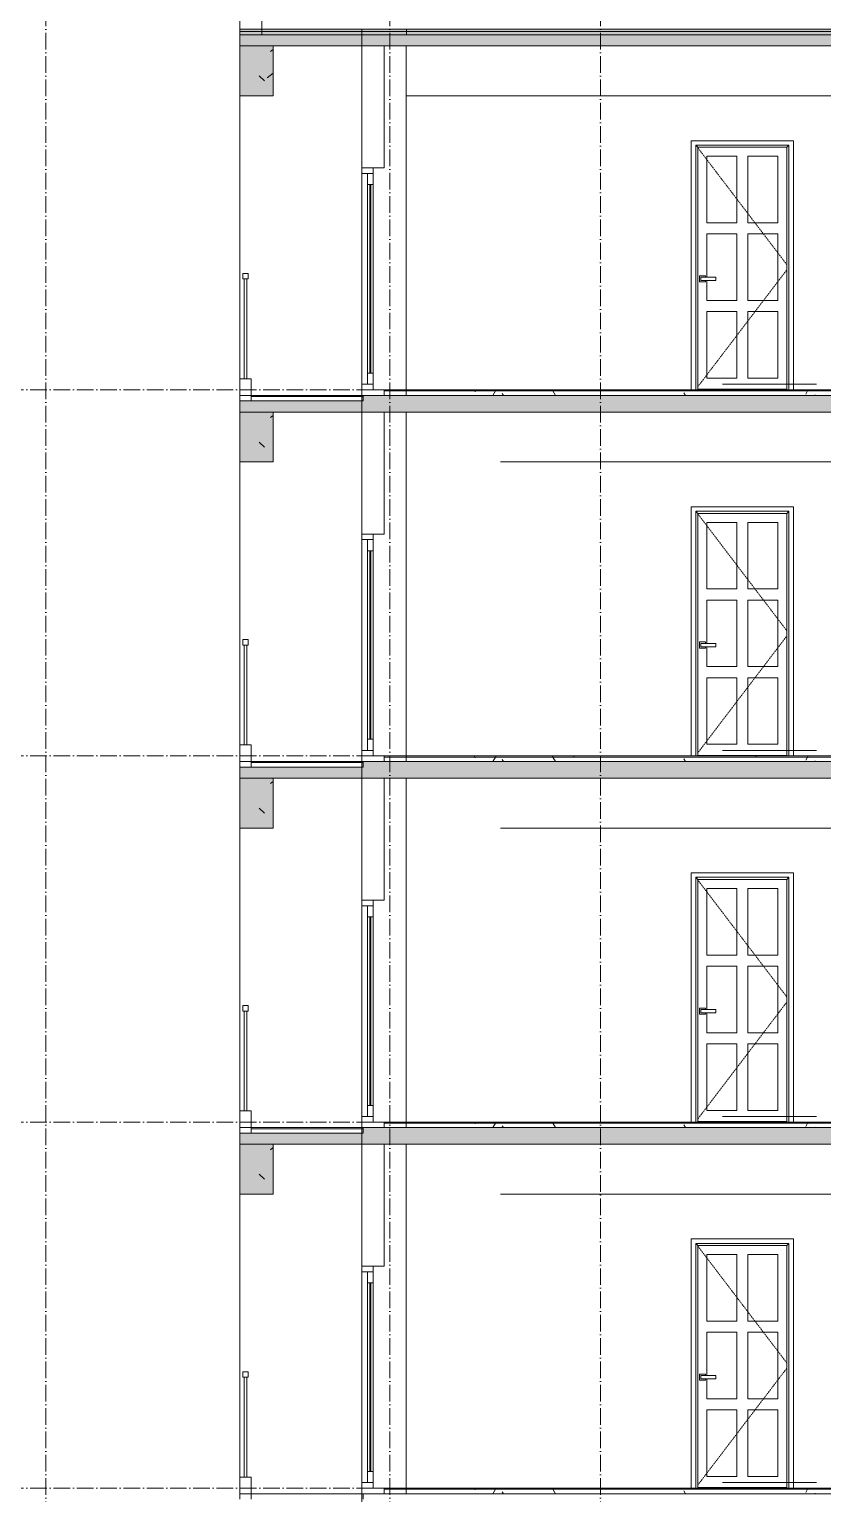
# Model space of a CAD drawing. Header units: millimetres. Extents: x -7075 to 54747, y -13937 to 93540.
# Drawn here: x 21700 to 28855, y 68050 to 81250 of the extents above; entities that cross this region are included whole.
import ezdxf

# ---------------------------------------------------------------- set-up
doc = ezdxf.new("R2010")
doc.units = ezdxf.units.MM
doc.linetypes.add('Dash 1_16_', pattern=[3.175, 1.5875, -1.5875])
doc.linetypes.add('Grid Line', pattern=[4.2, 3, -0.6, 0, -0.6])
for name, color, linetype, lineweight in [('A-DOOR', 31, 'Continuous', 5), ('A-FLOR-HRAL', 41, 'Continuous', 5), ('A-FLOR-MCUT', 3, 'Continuous', 9), ('CUA', 31, 'Continuous', 9), ('NET CAT', 3, 'Continuous', 5), ('NET CATConcrete', 3, 'Continuous', 5), ('NET THAY 1', 41, 'Continuous', 5), ('NET THAY 2', 55, 'Continuous', 5), ('NET-CAT', 3, 'Continuous', 15), ('NET-THAY', 2, 'Continuous', 9), ('THIET BI', 44, 'Continuous', 5), ('TRUC', 225, 'Continuous', 5)]:
    doc.layers.add(name, color=color, linetype=linetype, lineweight=lineweight)
pattern_1 = [(0, (19236.3, 86000), (812.8, 203.2), [67.056, -542.544, 67.056, -542.544, -3251.2]), (0, (19236.3, 86000), (812.8, 203.2), [-1219.2, 67.056, -1152.144, 67.056, -542.544, -1422.4]), (0, (19236.3, 86000), (812.8, 203.2), [-3048, 67.056, -339.344, 67.056, -948.944]), (120, (19541.1, 86101.6), (-582.3764, 602.3054), [67.056, -542.544, 67.056, -3793.744]), (120, (19541.1, 86101.6), (-582.3764, 602.3054), [-676.656, -542.544, 67.056, -1152.144, -2032]), (120, (19541.1, 86101.6), (-582.3764, 602.3054), [-2438.4, 67.056, -542.544, 67.056, -1355.344]), (120, (19541.1, 86101.6), (-582.3764, 602.3054), [-3115.056, -339.344, 67.056, -948.944]), (240, (19642.7, 86508), (-230.4236, -805.5054), [67.056, -542.544, 67.056, -3793.744]), (240, (19642.7, 86508), (-230.4236, -805.5054), [-676.656, -542.544, 67.056, -1152.144, -2032]), (240, (19642.7, 86508), (-230.4236, -805.5054), [-2438.4, 67.056, -542.544, 67.056, -1355.344]), (240, (19642.7, 86508), (-230.4236, -805.5054), [-3115.056, -339.344, 67.056, -948.944])]
pattern_2 = [(0, (19236.3, 89300), (812.8, 203.2), [67.056, -542.544, 67.056, -542.544, -3251.2]), (0, (19236.3, 89300), (812.8, 203.2), [-1219.2, 67.056, -1152.144, 67.056, -542.544, -1422.4]), (0, (19236.3, 89300), (812.8, 203.2), [-3048, 67.056, -339.344, 67.056, -948.944]), (120, (19541.1, 89401.6), (-582.3764, 602.3054), [67.056, -542.544, 67.056, -3793.744]), (120, (19541.1, 89401.6), (-582.3764, 602.3054), [-676.656, -542.544, 67.056, -1152.144, -2032]), (120, (19541.1, 89401.6), (-582.3764, 602.3054), [-2438.4, 67.056, -542.544, 67.056, -1355.344]), (120, (19541.1, 89401.6), (-582.3764, 602.3054), [-3115.056, -339.344, 67.056, -948.944]), (240, (19642.7, 89808), (-230.4236, -805.5054), [67.056, -542.544, 67.056, -3793.744]), (240, (19642.7, 89808), (-230.4236, -805.5054), [-676.656, -542.544, 67.056, -1152.144, -2032]), (240, (19642.7, 89808), (-230.4236, -805.5054), [-2438.4, 67.056, -542.544, 67.056, -1355.344]), (240, (19642.7, 89808), (-230.4236, -805.5054), [-3115.056, -339.344, 67.056, -948.944])]
pattern_3 = [(0, (19236.3, 92600), (812.8, 203.2), [67.056, -542.544, 67.056, -542.544, -3251.2]), (0, (19236.3, 92600), (812.8, 203.2), [-1219.2, 67.056, -1152.144, 67.056, -542.544, -1422.4]), (0, (19236.3, 92600), (812.8, 203.2), [-3048, 67.056, -339.344, 67.056, -948.944]), (120, (19541.1, 92701.6), (-582.3764, 602.3054), [67.056, -542.544, 67.056, -3793.744]), (120, (19541.1, 92701.6), (-582.3764, 602.3054), [-676.656, -542.544, 67.056, -1152.144, -2032]), (120, (19541.1, 92701.6), (-582.3764, 602.3054), [-2438.4, 67.056, -542.544, 67.056, -1355.344]), (120, (19541.1, 92701.6), (-582.3764, 602.3054), [-3115.056, -339.344, 67.056, -948.944]), (240, (19642.7, 93108), (-230.4236, -805.5054), [67.056, -542.544, 67.056, -3793.744]), (240, (19642.7, 93108), (-230.4236, -805.5054), [-676.656, -542.544, 67.056, -1152.144, -2032]), (240, (19642.7, 93108), (-230.4236, -805.5054), [-2438.4, 67.056, -542.544, 67.056, -1355.344]), (240, (19642.7, 93108), (-230.4236, -805.5054), [-3115.056, -339.344, 67.056, -948.944])]
pattern_4 = [(0, (19236.3, 95900), (812.8, 203.2), [67.056, -542.544, 67.056, -542.544, -3251.2]), (0, (19236.3, 95900), (812.8, 203.2), [-1219.2, 67.056, -1152.144, 67.056, -542.544, -1422.4]), (0, (19236.3, 95900), (812.8, 203.2), [-3048, 67.056, -339.344, 67.056, -948.944]), (120, (19541.1, 96001.6), (-582.3764, 602.3054), [67.056, -542.544, 67.056, -3793.744]), (120, (19541.1, 96001.6), (-582.3764, 602.3054), [-676.656, -542.544, 67.056, -1152.144, -2032]), (120, (19541.1, 96001.6), (-582.3764, 602.3054), [-2438.4, 67.056, -542.544, 67.056, -1355.344]), (120, (19541.1, 96001.6), (-582.3764, 602.3054), [-3115.056, -339.344, 67.056, -948.944]), (240, (19642.7, 96408), (-230.4236, -805.5054), [67.056, -542.544, 67.056, -3793.744]), (240, (19642.7, 96408), (-230.4236, -805.5054), [-676.656, -542.544, 67.056, -1152.144, -2032]), (240, (19642.7, 96408), (-230.4236, -805.5054), [-2438.4, 67.056, -542.544, 67.056, -1355.344]), (240, (19642.7, 96408), (-230.4236, -805.5054), [-3115.056, -339.344, 67.056, -948.944])]

# ---------------------------------------------------------------- blocks, each defined once
blk = doc.blocks.new('M_Concrete-Rectangular-Column - C10-1500 x 300mm-V77-A-A')
at = {"layer": 'NET CAT', "color": 4}
for p, q in [((25100, 71200), (25100, 68050)), ((23600, 70750), (23600, 68050)), ((25100, 67900), (25100, 64750)), ((23600, 67450), (23600, 64750)), ((25100, 64600), (25100, 61450)), ((23600, 64150), (23600, 61450)), ((25100, 61300), (25100, 58150)), ((23600, 60850), (23600, 58150))]:
    blk.add_line(p, q, dxfattribs=at)
blk = doc.blocks.new('M_Concrete-Rectangular-Column - C10-1500 x 300mm-V81-A-A')
at = {"layer": 'NET CAT', "color": 4}
for p, q in [((25100, 81100), (25100, 77950)), ((23600, 80650), (23600, 77950)), ((25100, 77800), (25100, 74650)), ((23600, 77350), (23600, 74650)), ((25100, 74500), (25100, 71350)), ((23600, 74050), (23600, 71350))]:
    blk.add_line(p, q, dxfattribs=at)
blk = doc.blocks.new('ALC1807-ASCENT PLAZA-KET CAU 180524_rvt-1-A-A')
at = {"color": 4, "lineweight": 5}
for name in ['M_Concrete-Rectangular-Column - C10-1500 x 300mm-V81-A-A', 'M_Concrete-Rectangular-Column - C10-1500 x 300mm-V77-A-A']:
    blk.add_blockref(name, (0, 0), dxfattribs=at)
blk = doc.blocks.new('CUA PHONG NGU - Type 1-1365695-A-A')
at = {"layer": 'A-DOOR'}
for p, q in [((27811, 20105), (27811, 20705)), ((27811, 20705), (28080, 20705)), ((28080, 20705), (28080, 20105)), ((28180, 20105), (28180, 20705)), ((28180, 20705), (28449, 20705)), ((28449, 20705), (28449, 20105)), ((28080, 20105), (27811, 20105)), ((28449, 20105), (28180, 20105)), ((27811, 19615), (27811, 20005)), ((27811, 20005), (28080, 20005)), ((28080, 20005), (28080, 19405)), ((28180, 19405), (28180, 20005)), ((28180, 20005), (28449, 20005)), ((28449, 20005), (28449, 19405)), ((27811, 19405), (27811, 19585)), ((28080, 19405), (27811, 19405)), ((28449, 19405), (28180, 19405)), ((27811, 18705), (27811, 19305)), ((27811, 19305), (28080, 19305)), ((28080, 19305), (28080, 18705)), ((28180, 18705), (28180, 19305)), ((28180, 19305), (28449, 19305)), ((28449, 19305), (28449, 18705)), ((28080, 18705), (27811, 18705)), ((28449, 18705), (28180, 18705)), ((27730, 18605), (28530, 18605))]:
    blk.add_line(p, q, dxfattribs=at)
at = {"layer": 'CUA', "lineweight": 5}
for p, q in [((27670, 20846), (28590, 20846)), ((27670, 18600), (27670, 20846)), ((27710, 20806), (28550, 20806)), ((27710, 20806), (27730, 20786)), ((27710, 18600), (27710, 20806)), ((27730, 20786), (27730, 18600)), ((28530, 20786), (27730, 20786)), ((28550, 20806), (28530, 20786)), ((28530, 18600), (28530, 20786)), ((28550, 18600), (28550, 20806)), ((28590, 20846), (28590, 18600)), ((27798, 19628), (27743, 19628)), ((27743, 19628), (27743, 19573)), ((27743, 19573), (27798, 19573)), ((27756, 19615), (27891, 19615)), ((27756, 19615), (27756, 19585)), ((27891, 19585), (27756, 19585)), ((27798, 19615), (27798, 19628)), ((27798, 19573), (27798, 19585)), ((27891, 19585), (27891, 19615))]:
    blk.add_line(p, q, dxfattribs=at)
at = {"layer": 'CUA', "linetype": 'Dash 1_16_', "lineweight": 5}
for p, q in [((27730, 20780), (28530, 19730)), ((28530, 19680), (27730, 18630))]:
    blk.add_line(p, q, dxfattribs=at)
blk = doc.blocks.new('CUA LO GIA _LUA_ - CUA LO GIA _LUA_-V68-A-A')
at = {"layer": 'CUA'}
for p, q in [((24800, 23900), (24700, 23900)), ((24700, 23900), (24700, 23850)), ((24800, 23850), (24800, 23900)), ((24700, 23850), (24700, 21950)), ((24700, 23850), (24800, 23850)), ((24800, 23850), (24750, 23850)), ((24750, 23850), (24750, 23750)), ((24800, 23750), (24800, 23850)), ((24750, 23750), (24800, 23750)), ((24750, 23750), (24750, 22050)), ((24780, 23750), (24770, 23750)), ((24770, 23750), (24770, 22050)), ((24780, 22050), (24780, 23750)), ((24800, 23750), (24800, 22050)), ((24800, 22050), (24750, 22050)), ((24750, 22050), (24750, 21950)), ((24770, 22050), (24780, 22050)), ((24800, 21950), (24800, 22050)), ((24800, 21950), (24700, 21950)), ((24700, 21950), (24700, 21900)), ((24750, 21950), (24800, 21950)), ((24800, 21900), (24800, 21950)), ((24700, 21900), (24800, 21900))]:
    blk.add_line(p, q, dxfattribs=at)
blk = doc.blocks.new('X-BAN AN 4 GHE - X-BAN AN 4 GHE-1305595-A-A')
at = {"layer": 'THIET BI'}
for p, q in [((28800, 18650), (27950, 18650)), ((27950, 18650), (28800, 18650))]:
    blk.add_line(p, q, dxfattribs=at)
blk = doc.blocks.new('Railing - 25mm-1425477-A-A')
at = {"layer": 'NET THAY 2'}
for p, q in [((23637, 18700), (23637, 19600)), ((23662, 18700), (23662, 19600))]:
    blk.add_line(p, q, dxfattribs=at)
blk = doc.blocks.new('Railing - Railing-1837560-A-A')
at = {"layer": 'A-FLOR-HRAL'}
for p, q in [((23675, 22950), (23625, 22950)), ((23625, 22950), (23625, 22900)), ((23625, 22900), (23675, 22900)), ((23675, 22900), (23675, 22950))]:
    blk.add_line(p, q, dxfattribs=at)
blk.add_blockref('Railing - 25mm-1425477-A-A', (0, 3300))

msp = doc.modelspace()

# ---------------------------------------------------------------- hatches: boundary and pattern name
at = {"layer": 'NET CAT', "lineweight": 9}
h = msp.add_hatch(color=7, dxfattribs=at)
h.paths.add_polyline_path([(40110.6, 81100), (41499.9, 81100), (41499.9, 81250), (35649.9, 81250), (35649.9, 81100), (36906.2, 81100)], flags=0)
h.paths.add_polyline_path([(6949.9, 81100), (6949.9, 81250), (1099.9, 81250), (1099.9, 81100), (1657.6, 81100)], flags=0)
h.paths.add_polyline_path([(9649.9, 81100), (11599.9, 81100), (11599.9, 81250), (9649.9, 81250)], flags=0)
h.paths.add_polyline_path([(32949.9, 81100), (32949.9, 81250), (24699.9, 81250), (24699.9, 81100), (32799.9, 81100)], flags=0)
at = {"layer": 'NET CAT'}
for points in [[(30497.3, 81230), (31099.9, 81230), (31099.9, 81250), (23599.9, 81250), (23599.9, 81230), (27292.9, 81230)], [(31289.9, 81230), (31289.9, 81250), (25100.2, 81250), (25100.2, 81230), (30497.3, 81230)]]:
    msp.add_hatch(color=250, dxfattribs=at).paths.add_polyline_path(points, flags=0)
at = {"layer": 'NET CAT', "lineweight": 9}
for points in [[(30497.3, 81200), (31099.9, 81200), (31099.9, 81230), (23599.9, 81230), (23599.9, 81200), (27292.9, 81200)], [(23899.9, 81100), (31149.9, 81100), (31149.9, 81200), (23599.9, 81200), (23599.9, 81100)], [(23899.9, 81100), (24699.9, 81100), (24699.9, 81200), (23599.9, 81200), (23599.9, 81100)], [(31289.9, 81200), (31289.9, 81230), (25100.2, 81230), (25100.2, 81200), (30497.3, 81200)], [(23899.9, 77800), (24699.9, 77800), (24699.9, 77900), (23599.9, 77900), (23599.9, 77800)], [(24088.5, 77800), (24699.9, 77800), (24699.9, 77900), (23599.9, 77900), (23599.9, 77800)], [(23899.9, 74500), (24699.9, 74500), (24699.9, 74600), (23599.9, 74600), (23599.9, 74500)], [(24088.5, 74500), (24699.9, 74500), (24699.9, 74600), (23599.9, 74600), (23599.9, 74500)], [(23899.9, 71200), (24699.9, 71200), (24699.9, 71300), (23599.9, 71300), (23599.9, 71200)], [(24088.5, 71200), (24699.9, 71200), (24699.9, 71300), (23599.9, 71300), (23599.9, 71200)]]:
    msp.add_hatch(color=7, dxfattribs=at).paths.add_polyline_path(points, flags=0)
h = msp.add_hatch(color=7, dxfattribs=at)
h.paths.add_polyline_path([(40110.6, 77800), (41499.9, 77800), (41499.9, 77950), (35649.9, 77950), (35649.9, 77800), (36906.2, 77800)], flags=0)
h.paths.add_polyline_path([(6949.9, 77800), (6949.9, 77950), (1099.9, 77950), (1099.9, 77800), (1657.6, 77800)], flags=0)
h.paths.add_polyline_path([(9649.9, 77800), (11599.9, 77800), (11599.9, 77950), (9649.9, 77950)], flags=0)
h.paths.add_polyline_path([(32949.9, 77800), (32949.9, 77950), (24699.9, 77950), (24699.9, 77800), (32799.9, 77800)], flags=0)
h = msp.add_hatch(color=7, dxfattribs=at)
h.paths.add_polyline_path([(40110.6, 77800), (41499.9, 77800), (41499.9, 77950), (35599.9, 77950), (35599.9, 77800), (36906.2, 77800)])
h.paths.add_polyline_path([(1099.9, 77800), (6949.9, 77800), (6949.9, 77950), (1099.9, 77950)])
h.paths.add_polyline_path([(9599.9, 77800), (11599.9, 77800), (11599.9, 77950), (9599.9, 77950)])
h.paths.add_polyline_path([(32999.9, 77800), (32999.9, 77950), (24699.9, 77950), (24699.9, 77800), (32900.6, 77800)])
at = {"layer": 'NET CAT'}
h = msp.add_hatch(dxfattribs=at)
h.set_pattern_fill('FP_4', color=10, style=0, pattern_type=2)
h.set_pattern_definition(pattern_4)
h.paths.add_polyline_path([(31119.9, 77990), (31119.9, 78000), (24899.9, 78000), (24899.9, 77990), (30497.3, 77990)], flags=0)
h = msp.add_hatch(dxfattribs=at)
h.set_pattern_fill('FP_4', color=10, style=0, pattern_type=2)
h.set_pattern_definition(pattern_4)
h.paths.add_polyline_path([(28895.1, 77950), (31119.9, 77950), (31119.9, 77990), (24899.9, 77990), (24899.9, 77950), (27292.9, 77950)], flags=0)
at = {"layer": 'NET CAT', "lineweight": 9}
h = msp.add_hatch(color=7, dxfattribs=at)
h.paths.add_polyline_path([(40110.6, 74500), (41499.9, 74500), (41499.9, 74650), (35649.9, 74650), (35649.9, 74500), (36906.2, 74500)], flags=0)
h.paths.add_polyline_path([(6949.9, 74500), (6949.9, 74650), (1099.9, 74650), (1099.9, 74500), (1657.6, 74500)], flags=0)
h.paths.add_polyline_path([(9649.9, 74500), (11599.9, 74500), (11599.9, 74650), (9649.9, 74650)], flags=0)
h.paths.add_polyline_path([(32949.9, 74500), (32949.9, 74650), (24699.9, 74650), (24699.9, 74500), (32799.9, 74500)], flags=0)
h = msp.add_hatch(color=7, dxfattribs=at)
h.paths.add_polyline_path([(40110.6, 74500), (41499.9, 74500), (41499.9, 74650), (35599.9, 74650), (35599.9, 74500), (36906.2, 74500)])
h.paths.add_polyline_path([(1099.9, 74500), (6949.9, 74500), (6949.9, 74650), (1099.9, 74650)])
h.paths.add_polyline_path([(9599.9, 74500), (11599.9, 74500), (11599.9, 74650), (9599.9, 74650)])
h.paths.add_polyline_path([(32999.9, 74500), (32999.9, 74650), (24699.9, 74650), (24699.9, 74500), (32900.6, 74500)])
at = {"layer": 'NET CAT'}
h = msp.add_hatch(dxfattribs=at)
h.set_pattern_fill('FP_4', color=10, style=0, pattern_type=2)
h.set_pattern_definition(pattern_3)
h.paths.add_polyline_path([(31119.9, 74690), (31119.9, 74700), (24899.9, 74700), (24899.9, 74690), (30497.3, 74690)], flags=0)
h = msp.add_hatch(dxfattribs=at)
h.set_pattern_fill('FP_4', color=10, style=0, pattern_type=2)
h.set_pattern_definition(pattern_3)
h.paths.add_polyline_path([(28895.1, 74650), (31119.9, 74650), (31119.9, 74690), (24899.9, 74690), (24899.9, 74650), (27292.9, 74650)], flags=0)
at = {"layer": 'NET CAT', "lineweight": 9}
h = msp.add_hatch(color=7, dxfattribs=at)
h.paths.add_polyline_path([(40110.6, 71200), (41499.9, 71200), (41499.9, 71350), (35649.9, 71350), (35649.9, 71200), (36906.2, 71200)], flags=0)
h.paths.add_polyline_path([(6949.9, 71200), (6949.9, 71350), (1099.9, 71350), (1099.9, 71200), (1657.6, 71200)], flags=0)
h.paths.add_polyline_path([(9649.9, 71200), (11599.9, 71200), (11599.9, 71350), (9649.9, 71350)], flags=0)
h.paths.add_polyline_path([(32949.9, 71200), (32949.9, 71350), (24699.9, 71350), (24699.9, 71200), (32799.9, 71200)], flags=0)
h = msp.add_hatch(color=7, dxfattribs=at)
h.paths.add_polyline_path([(40110.6, 71200), (41499.9, 71200), (41499.9, 71350), (35599.9, 71350), (35599.9, 71200), (36906.2, 71200)])
h.paths.add_polyline_path([(1099.9, 71200), (6949.9, 71200), (6949.9, 71350), (1099.9, 71350)])
h.paths.add_polyline_path([(9599.9, 71200), (11599.9, 71200), (11599.9, 71350), (9599.9, 71350)])
h.paths.add_polyline_path([(32999.9, 71200), (32999.9, 71350), (24699.9, 71350), (24699.9, 71200), (32900.6, 71200)])
at = {"layer": 'NET CAT'}
h = msp.add_hatch(dxfattribs=at)
h.set_pattern_fill('FP_4', color=10, style=0, pattern_type=2)
h.set_pattern_definition(pattern_2)
h.paths.add_polyline_path([(31119.9, 71390), (31119.9, 71400), (24899.9, 71400), (24899.9, 71390), (30497.3, 71390)], flags=0)
h = msp.add_hatch(dxfattribs=at)
h.set_pattern_fill('FP_4', color=10, style=0, pattern_type=2)
h.set_pattern_definition(pattern_2)
h.paths.add_polyline_path([(28895.1, 71350), (31119.9, 71350), (31119.9, 71390), (24899.9, 71390), (24899.9, 71350), (27292.9, 71350)], flags=0)
h = msp.add_hatch(dxfattribs=at)
h.set_pattern_fill('FP_4', color=10, style=0, pattern_type=2)
h.set_pattern_definition(pattern_1)
h.paths.add_polyline_path([(31119.9, 68090), (31119.9, 68100), (24899.9, 68100), (24899.9, 68090), (30497.3, 68090)], flags=0)
h = msp.add_hatch(dxfattribs=at)
h.set_pattern_fill('FP_4', color=10, style=0, pattern_type=2)
h.set_pattern_definition(pattern_1)
h.paths.add_polyline_path([(28895.1, 68050), (31119.9, 68050), (31119.9, 68090), (24899.9, 68090), (24899.9, 68050), (27292.9, 68050)], flags=0)
at = {"layer": 'NET CATConcrete'}
h = msp.add_hatch(dxfattribs=at)
h.set_pattern_fill('FP_1', color=256, style=0, pattern_type=2)
h.set_pattern_definition([(50, (19236.3, 39800), (1457.472, -127.512), [152.4, -1676.4]), (355, (19236.3, 39800), (-281.94, 1528.454), [121.92, -1341.12]), (100.451, (19357.8, 39789.4), (1175.54, 1400.933), [129.52, -1424.72]), (46.184, (19236.3, 40206.4), (2168.63, -336.34), [228.6, -2514.6]), (96.636, (19417, 40178.4), (1899.22, 1979.42), [194.28, -2137.08]), (351.184, (19236.3, 40206.4), (1899.24, 1979.4), [182.88, -2011.68]), (21, (19439.5, 40104.8), (1212.915, -818.12), [152.4, -1676.4]), (326, (19439.5, 40104.8), (494.417, 1473.504), [121.92, -1341.12]), (71.451, (19540.6, 40036.6), (1707.337, 655.37), [129.52, -1424.72]), (37.5, (19236.3, 39800), (24.7094, 676.44), [67.056, -1257.808, 67.056, -1294.384, -1346.2]), (37.5, (19236.3, 39800), (24.7094, 676.44), [-2686.304, 67.056, -1279.144]), (7.5, (19236.3, 39800), (534.558, 801.444), [67.056, -709.168, 67.056, -1227.328, -513.08]), (7.5, (19236.3, 39800), (534.558, 801.444), [-2070.608, 67.056, -446.024]), (327.5, (18783.16, 39800), (1084.7275, -45.831), [67.056, -440.944, 67.056, -1517.904, -2103.12]), (327.5, (18783.16, 39800), (1084.7275, -45.831), [-2092.96, 67.056, -2036.064]), (317.5, (18580, 39800), (1185.035, 203.414), [67.056, -593.344, 67.056, -985.52, -1493.52]), (317.5, (18580, 39800), (1185.035, 203.414), [-1712.976, 67.056, -1426.464])])
h.paths.add_polyline_path([(23899.9, 80650), (23899.9, 81100), (23599.9, 81100), (23599.9, 80650)], flags=0)
h = msp.add_hatch(dxfattribs=at)
h.set_pattern_fill('FP_1', color=256, style=0, pattern_type=2)
h.set_pattern_definition([(50, (19236.3, 95900), (1457.47, -127.51), [152.4, -1676.4]), (355, (19236.3, 95900), (-281.94, 1528.45), [121.92, -1341.12]), (100.451, (19357.8, 95889.4), (1175.54, 1400.93), [129.52, -1424.72]), (46.184, (19236.3, 96306.4), (2168.63, -336.34), [228.6, -2514.6]), (96.636, (19417, 96278.4), (1899.22, 1979.42), [194.28, -2137.08]), (351.184, (19236.3, 96306.4), (1899.24, 1979.4), [182.88, -2011.68]), (21, (19439.5, 96204.8), (1212.915, -818.12), [152.4, -1676.4]), (326, (19439.5, 96204.8), (494.42, 1473.5), [121.92, -1341.12]), (71.451, (19540.6, 96136.6), (1707.34, 655.37), [129.52, -1424.72]), (37.5, (19236.3, 95900), (24.71, 676.44), [67.056, -1257.81, 67.056, -1294.384, -1346.2]), (37.5, (19236.3, 95900), (24.71, 676.44), [-2686.304, 67.056, -1279.144]), (7.5, (19236.3, 95900), (534.558, 801.444), [67.056, -709.17, 67.056, -1227.33, -513.08]), (7.5, (19236.3, 95900), (534.558, 801.444), [-2070.61, 67.056, -446.024]), (327.5, (18783.16, 95900), (1084.728, -45.831), [67.056, -440.944, 67.056, -1517.904, -2103.12]), (327.5, (18783.16, 95900), (1084.728, -45.831), [-2092.96, 67.056, -2036.064]), (317.5, (18580, 95900), (1185.035, 203.414), [67.056, -593.344, 67.056, -985.52, -1493.52]), (317.5, (18580, 95900), (1185.035, 203.414), [-1712.98, 67.06, -1426.46])])
h.paths.add_polyline_path([(23899.9, 80650), (23899.9, 81100), (23599.9, 81100), (23599.9, 80650)], flags=0)
for points in [[(23899.9, 80650), (23899.9, 81100), (23599.9, 81100), (23599.9, 80650)], [(23899.9, 77350), (23899.9, 77800), (23599.9, 77800), (23599.9, 77350)], [(23899.9, 77350), (23899.9, 77800), (23599.9, 77800), (23599.9, 77350)], [(23899.9, 74050), (23899.9, 74500), (23599.9, 74500), (23599.9, 74050)], [(23899.9, 74050), (23899.9, 74500), (23599.9, 74500), (23599.9, 74050)], [(23899.9, 70750), (23899.9, 71200), (23599.9, 71200), (23599.9, 70750)], [(23899.9, 70750), (23899.9, 71200), (23599.9, 71200), (23599.9, 70750)]]:
    msp.add_hatch(color=256, dxfattribs=at).paths.add_polyline_path(points, flags=0)
h = msp.add_hatch(dxfattribs=at)
h.set_pattern_fill('FP_1', color=256, style=0, pattern_type=2)
h.set_pattern_definition([(50, (19236.3, 92600), (1457.47, -127.51), [152.4, -1676.4]), (355, (19236.3, 92600), (-281.94, 1528.45), [121.92, -1341.12]), (100.451, (19357.8, 92589.4), (1175.54, 1400.93), [129.52, -1424.72]), (46.184, (19236.3, 93006.4), (2168.63, -336.34), [228.6, -2514.6]), (96.636, (19417, 92978.4), (1899.22, 1979.42), [194.28, -2137.08]), (351.184, (19236.3, 93006.4), (1899.24, 1979.4), [182.88, -2011.68]), (21, (19439.5, 92904.8), (1212.915, -818.12), [152.4, -1676.4]), (326, (19439.5, 92904.8), (494.42, 1473.5), [121.92, -1341.12]), (71.451, (19540.6, 92836.6), (1707.34, 655.37), [129.52, -1424.72]), (37.5, (19236.3, 92600), (24.71, 676.44), [67.056, -1257.81, 67.056, -1294.384, -1346.2]), (37.5, (19236.3, 92600), (24.71, 676.44), [-2686.304, 67.056, -1279.144]), (7.5, (19236.3, 92600), (534.558, 801.444), [67.056, -709.17, 67.056, -1227.33, -513.08]), (7.5, (19236.3, 92600), (534.558, 801.444), [-2070.61, 67.056, -446.024]), (327.5, (18783.16, 92600), (1084.728, -45.831), [67.056, -440.944, 67.056, -1517.904, -2103.12]), (327.5, (18783.16, 92600), (1084.728, -45.831), [-2092.96, 67.056, -2036.064]), (317.5, (18580, 92600), (1185.035, 203.414), [67.056, -593.344, 67.056, -985.52, -1493.52]), (317.5, (18580, 92600), (1185.035, 203.414), [-1712.98, 67.06, -1426.46])])
h.paths.add_polyline_path([(23899.9, 77350), (23899.9, 77800), (23599.9, 77800), (23599.9, 77350)], flags=0)
h = msp.add_hatch(dxfattribs=at)
h.set_pattern_fill('FP_1', color=256, style=0, pattern_type=2)
h.set_pattern_definition([(50, (19236.3, 89300), (1457.47, -127.51), [152.4, -1676.4]), (355, (19236.3, 89300), (-281.94, 1528.45), [121.92, -1341.12]), (100.451, (19357.8, 89289.4), (1175.54, 1400.93), [129.52, -1424.72]), (46.184, (19236.3, 89706.4), (2168.63, -336.34), [228.6, -2514.6]), (96.636, (19417, 89678.4), (1899.22, 1979.42), [194.28, -2137.08]), (351.184, (19236.3, 89706.4), (1899.24, 1979.4), [182.88, -2011.68]), (21, (19439.5, 89604.8), (1212.915, -818.12), [152.4, -1676.4]), (326, (19439.5, 89604.8), (494.42, 1473.5), [121.92, -1341.12]), (71.451, (19540.6, 89536.6), (1707.34, 655.37), [129.52, -1424.72]), (37.5, (19236.3, 89300), (24.71, 676.44), [67.056, -1257.81, 67.056, -1294.384, -1346.2]), (37.5, (19236.3, 89300), (24.71, 676.44), [-2686.304, 67.056, -1279.144]), (7.5, (19236.3, 89300), (534.558, 801.444), [67.056, -709.17, 67.056, -1227.33, -513.08]), (7.5, (19236.3, 89300), (534.558, 801.444), [-2070.61, 67.056, -446.024]), (327.5, (18783.16, 89300), (1084.728, -45.831), [67.056, -440.944, 67.056, -1517.904, -2103.12]), (327.5, (18783.16, 89300), (1084.728, -45.831), [-2092.96, 67.056, -2036.064]), (317.5, (18580, 89300), (1185.035, 203.414), [67.056, -593.344, 67.056, -985.52, -1493.52]), (317.5, (18580, 89300), (1185.035, 203.414), [-1712.98, 67.06, -1426.46])])
h.paths.add_polyline_path([(23899.9, 74050), (23899.9, 74500), (23599.9, 74500), (23599.9, 74050)], flags=0)
h = msp.add_hatch(dxfattribs=at)
h.set_pattern_fill('FP_1', color=256, style=0, pattern_type=2)
h.set_pattern_definition([(50, (19236.3, 86000), (1457.47, -127.51), [152.4, -1676.4]), (355, (19236.3, 86000), (-281.94, 1528.45), [121.92, -1341.12]), (100.451, (19357.8, 85989.4), (1175.54, 1400.93), [129.52, -1424.72]), (46.184, (19236.3, 86406.4), (2168.63, -336.34), [228.6, -2514.6]), (96.636, (19417, 86378.4), (1899.22, 1979.42), [194.28, -2137.08]), (351.184, (19236.3, 86406.4), (1899.24, 1979.4), [182.88, -2011.68]), (21, (19439.5, 86304.8), (1212.915, -818.12), [152.4, -1676.4]), (326, (19439.5, 86304.8), (494.42, 1473.5), [121.92, -1341.12]), (71.451, (19540.6, 86236.6), (1707.34, 655.37), [129.52, -1424.72]), (37.5, (19236.3, 86000), (24.71, 676.44), [67.056, -1257.81, 67.056, -1294.384, -1346.2]), (37.5, (19236.3, 86000), (24.71, 676.44), [-2686.304, 67.056, -1279.144]), (7.5, (19236.3, 86000), (534.558, 801.444), [67.056, -709.17, 67.056, -1227.33, -513.08]), (7.5, (19236.3, 86000), (534.558, 801.444), [-2070.61, 67.056, -446.024]), (327.5, (18783.16, 86000), (1084.728, -45.831), [67.056, -440.944, 67.056, -1517.904, -2103.12]), (327.5, (18783.16, 86000), (1084.728, -45.831), [-2092.96, 67.056, -2036.064]), (317.5, (18580, 86000), (1185.035, 203.414), [67.056, -593.344, 67.056, -985.52, -1493.52]), (317.5, (18580, 86000), (1185.035, 203.414), [-1712.98, 67.06, -1426.46])])
h.paths.add_polyline_path([(23899.9, 70750), (23899.9, 71200), (23599.9, 71200), (23599.9, 70750)], flags=0)

# ---------------------------------------------------------------- linework, layer by layer
at = {"layer": 'A-FLOR-MCUT'}
for p, q in [((31099.9, 81230), (23599.9, 81230)), ((31289.9, 81230), (25100.2, 81230))]:
    msp.add_line(p, q, dxfattribs=at)
at = {"layer": 'NET CAT', "lineweight": 13}
for p, q in [((23599.9, 81100), (23599.9, 80650)), ((23599.9, 81100), (23599.9, 80650)), ((23899.9, 80650), (23899.9, 81100)), ((23899.9, 80650), (23899.9, 81100)), ((23599.9, 80650), (23899.9, 80650)), ((23599.9, 80650), (23899.9, 80650)), ((23599.9, 77800), (23599.9, 77350)), ((23599.9, 77800), (23599.9, 77350)), ((23899.9, 77350), (23899.9, 77800)), ((23899.9, 77350), (23899.9, 77800)), ((23599.9, 77350), (23899.9, 77350)), ((23599.9, 77350), (23899.9, 77350)), ((23599.9, 74500), (23599.9, 74050)), ((23599.9, 74500), (23599.9, 74050)), ((23899.9, 74050), (23899.9, 74500)), ((23899.9, 74050), (23899.9, 74500)), ((23599.9, 74050), (23899.9, 74050)), ((23599.9, 74050), (23899.9, 74050)), ((23599.9, 71200), (23599.9, 70750)), ((23599.9, 71200), (23599.9, 70750)), ((23899.9, 70750), (23899.9, 71200)), ((23899.9, 70750), (23899.9, 71200)), ((23599.9, 70750), (23899.9, 70750)), ((23599.9, 70750), (23899.9, 70750))]:
    msp.add_line(p, q, dxfattribs=at)
at = {"layer": 'NET CATConcrete'}
for p, q in [((23899.9, 81100), (23599.9, 81100)), ((23899.9, 81100), (23599.9, 81100)), ((25099.9, 80650), (25099.9, 81100)), ((32799.9, 80650), (25099.9, 80650)), ((31099.9, 80650), (25949.9, 80650)), ((23899.9, 77800), (23599.9, 77800)), ((31099.9, 77350), (25949.9, 77350)), ((23899.9, 74500), (23599.9, 74500)), ((31099.9, 74050), (25949.9, 74050)), ((23899.9, 71200), (23599.9, 71200)), ((31099.9, 70750), (25949.9, 70750))]:
    msp.add_line(p, q, dxfattribs=at)
at = {"layer": 'NET THAY 2'}
for p, q in [((24709.9, 77950), (23699.9, 77950)), ((24709.9, 77940), (23699.9, 77940)), ((31099.9, 78000), (24899.9, 78000)), ((31099.9, 77990), (24899.9, 77990)), ((24709.9, 74650), (23699.9, 74650)), ((24709.9, 74640), (23699.9, 74640)), ((31099.9, 74700), (24899.9, 74700)), ((31099.9, 74690), (24899.9, 74690)), ((24709.9, 71350), (23699.9, 71350)), ((24709.9, 71340), (23699.9, 71340)), ((31099.9, 71400), (24899.9, 71400)), ((31099.9, 71390), (24899.9, 71390)), ((24709.9, 68050), (23699.9, 68050)), ((31099.9, 68100), (24899.9, 68100)), ((31099.9, 68090), (24899.9, 68090))]:
    msp.add_line(p, q, dxfattribs=at)
at = {"layer": 'NET-CAT'}
for p, q in [((23597.2, 81650), (23597.2, 81200)), ((23797.2, 81650), (23797.2, 81200)), ((23597.2, 81200), (23797.2, 81200)), ((31099.9, 81250), (23599.9, 81250)), ((23599.9, 81250), (23599.9, 81100)), ((31149.9, 81200), (23599.9, 81200)), ((24699.9, 81200), (23599.9, 81200)), ((32949.9, 81250), (24699.9, 81250)), ((24699.9, 81250), (24699.9, 81100)), ((24699.9, 81100), (24699.9, 81200)), ((25100.2, 81250), (25100.2, 81200)), ((25100.2, 81200), (31289.9, 81200)), ((23899.9, 81100), (32799.9, 81100)), ((23899.9, 81100), (24699.9, 81100)), ((24699.9, 81100), (32799.9, 81100)), ((24899.9, 81100), (24699.9, 81100)), ((24699.9, 81100), (24699.9, 80000)), ((24899.9, 80000), (24899.9, 81100)), ((24699.9, 80000), (24899.9, 80000)), ((23599.9, 78100), (23599.9, 77900)), ((23699.9, 78100), (23599.9, 78100)), ((23699.9, 77900), (23699.9, 78100)), ((24699.9, 77900), (23599.9, 77900)), ((23599.9, 77900), (23599.9, 77800)), ((24699.9, 77900), (23599.9, 77900)), ((23599.9, 77900), (23599.9, 77800)), ((23599.9, 77900), (23699.9, 77900)), ((23699.9, 77950), (23699.9, 77900)), ((23699.9, 77900), (24709.9, 77900)), ((24899.9, 78000), (24699.9, 78000)), ((24699.9, 78000), (24699.9, 77950)), ((32949.9, 77950), (24699.9, 77950)), ((24699.9, 77950), (24699.9, 77800)), ((31299.9, 77950), (24699.9, 77950)), ((24699.9, 77800), (24699.9, 77950)), ((24699.9, 77950), (24899.9, 77950)), ((24699.9, 77800), (24699.9, 77900)), ((24709.9, 77900), (24709.9, 77950)), ((24899.9, 77950), (24899.9, 78000)), ((24899.9, 77950), (31119.9, 77950)), ((23899.9, 77800), (24699.9, 77800)), ((23899.9, 77800), (32799.9, 77800)), ((24699.9, 77800), (32799.9, 77800)), ((24899.9, 77800), (24699.9, 77800)), ((24699.9, 77800), (24699.9, 76700)), ((24899.9, 77800), (24699.9, 77800)), ((24899.9, 76700), (24899.9, 77800)), ((24699.9, 76700), (24899.9, 76700)), ((23599.9, 74800), (23599.9, 74600)), ((23699.9, 74800), (23599.9, 74800)), ((23699.9, 74600), (23699.9, 74800)), ((24699.9, 74600), (23599.9, 74600)), ((23599.9, 74600), (23599.9, 74500)), ((24699.9, 74600), (23599.9, 74600)), ((23599.9, 74600), (23599.9, 74500)), ((23599.9, 74600), (23699.9, 74600)), ((23699.9, 74650), (23699.9, 74600)), ((23699.9, 74600), (24709.9, 74600)), ((24899.9, 74700), (24699.9, 74700)), ((24699.9, 74700), (24699.9, 74650)), ((32949.9, 74650), (24699.9, 74650)), ((24699.9, 74650), (24699.9, 74500)), ((31299.9, 74650), (24699.9, 74650)), ((24699.9, 74500), (24699.9, 74650)), ((24699.9, 74650), (24899.9, 74650)), ((24699.9, 74500), (24699.9, 74600)), ((24709.9, 74600), (24709.9, 74650)), ((24899.9, 74650), (24899.9, 74700)), ((24899.9, 74650), (31119.9, 74650)), ((23899.9, 74500), (24699.9, 74500)), ((23899.9, 74500), (32799.9, 74500)), ((24699.9, 74500), (32799.9, 74500)), ((24899.9, 74500), (24699.9, 74500)), ((24699.9, 74500), (24699.9, 73400)), ((24899.9, 74500), (24699.9, 74500)), ((24899.9, 73400), (24899.9, 74500)), ((24699.9, 73400), (24899.9, 73400)), ((23599.9, 71500), (23599.9, 71300)), ((23699.9, 71500), (23599.9, 71500)), ((23699.9, 71300), (23699.9, 71500)), ((24699.9, 71300), (23599.9, 71300)), ((23599.9, 71300), (23599.9, 71200)), ((24699.9, 71300), (23599.9, 71300)), ((23599.9, 71300), (23599.9, 71200)), ((23599.9, 71300), (23699.9, 71300)), ((23699.9, 71350), (23699.9, 71300)), ((23699.9, 71300), (24709.9, 71300)), ((24899.9, 71400), (24699.9, 71400)), ((24699.9, 71400), (24699.9, 71350)), ((32949.9, 71350), (24699.9, 71350)), ((24699.9, 71350), (24699.9, 71200)), ((31299.9, 71350), (24699.9, 71350)), ((24699.9, 71200), (24699.9, 71350)), ((24699.9, 71350), (24899.9, 71350)), ((24699.9, 71200), (24699.9, 71300)), ((24709.9, 71300), (24709.9, 71350)), ((24899.9, 71350), (24899.9, 71400)), ((24899.9, 71350), (31119.9, 71350)), ((23899.9, 71200), (24699.9, 71200)), ((23899.9, 71200), (32799.9, 71200)), ((24699.9, 71200), (32799.9, 71200)), ((24899.9, 71200), (24699.9, 71200)), ((24699.9, 71200), (24699.9, 70100)), ((24899.9, 71200), (24699.9, 71200)), ((24899.9, 70100), (24899.9, 71200)), ((24699.9, 70100), (24899.9, 70100)), ((23599.9, 68200), (23599.9, 68000)), ((23699.9, 68200), (23599.9, 68200)), ((23699.9, 68000), (23699.9, 68200)), ((23699.9, 68050), (23699.9, 68000)), ((24899.9, 68100), (24699.9, 68100)), ((24699.9, 68100), (24699.9, 68050)), ((32949.9, 68050), (24699.9, 68050)), ((24699.9, 68050), (24699.9, 67900)), ((31299.9, 68050), (24699.9, 68050)), ((24699.9, 67900), (24699.9, 68050)), ((24699.9, 68050), (24899.9, 68050)), ((24709.9, 68000), (24709.9, 68050)), ((24899.9, 68050), (24899.9, 68100)), ((24899.9, 68050), (31119.9, 68050))]:
    msp.add_line(p, q, dxfattribs=at)
at = {"layer": 'NET-THAY'}
for p, q in [((23599.9, 81200), (23599.9, 81250)), ((23599.9, 81250), (24699.9, 81250)), ((23599.9, 81100), (23899.9, 81100)), ((23599.9, 81100), (23899.9, 81100)), ((23599.9, 77900), (23599.9, 77950)), ((23599.9, 77950), (24699.9, 77950)), ((23599.9, 77800), (23899.9, 77800)), ((23599.9, 74600), (23599.9, 74650)), ((23599.9, 74650), (24699.9, 74650)), ((23599.9, 74500), (23899.9, 74500)), ((23599.9, 71300), (23599.9, 71350)), ((23599.9, 71350), (24699.9, 71350)), ((23599.9, 71200), (23899.9, 71200)), ((23599.9, 68000), (23599.9, 68050)), ((23599.9, 68050), (24699.9, 68050))]:
    msp.add_line(p, q, dxfattribs=at)
at = {"layer": 'TRUC', "linetype": 'Grid Line', "ltscale": 50}
for p, q in [((21849.9, -10536.9), (21849.9, 93540.4)), ((24949.9, -10536.9), (24949.9, 93540.4)), ((26849.9, -10536.9), (26849.9, 93540.4)), ((-7075.1, 78000), (51521, 78000)), ((-7075.1, 74700), (51521, 74700)), ((-7075.1, 71400), (51521, 71400)), ((-7075.1, 68100), (51521, 68100))]:
    msp.add_line(p, q, dxfattribs=at)

# ---------------------------------------------------------------- block references
at = {"lineweight": 5}
msp.add_blockref('ALC1807-ASCENT PLAZA-KET CAU 180524_rvt-1-A-A', (0, 0), dxfattribs=at)
at = {"layer": 'CUA'}
for name, p in [('CUA PHONG NGU - Type 1-1365695-A-A', (0, 59400)), ('CUA LO GIA _LUA_ - CUA LO GIA _LUA_-V68-A-A', (0, 56100)), ('CUA PHONG NGU - Type 1-1365695-A-A', (0, 56100)), ('CUA LO GIA _LUA_ - CUA LO GIA _LUA_-V68-A-A', (0, 52800)), ('CUA PHONG NGU - Type 1-1365695-A-A', (0, 52800)), ('CUA LO GIA _LUA_ - CUA LO GIA _LUA_-V68-A-A', (0, 49500)), ('CUA PHONG NGU - Type 1-1365695-A-A', (0, 49500)), ('CUA LO GIA _LUA_ - CUA LO GIA _LUA_-V68-A-A', (0, 46200))]:
    msp.add_blockref(name, p, dxfattribs=at)
at = {"layer": 'NET THAY 1'}
for p in [(0, 56100), (0, 52800), (0, 49500), (0, 46200)]:
    msp.add_blockref('Railing - Railing-1837560-A-A', p, dxfattribs=at)
at = {"layer": 'THIET BI'}
for p in [(0, 59400), (0, 56100), (0, 52800), (0, 49500)]:
    msp.add_blockref('X-BAN AN 4 GHE - X-BAN AN 4 GHE-1305595-A-A', p, dxfattribs=at)

doc.saveas('drawing.dxf')
